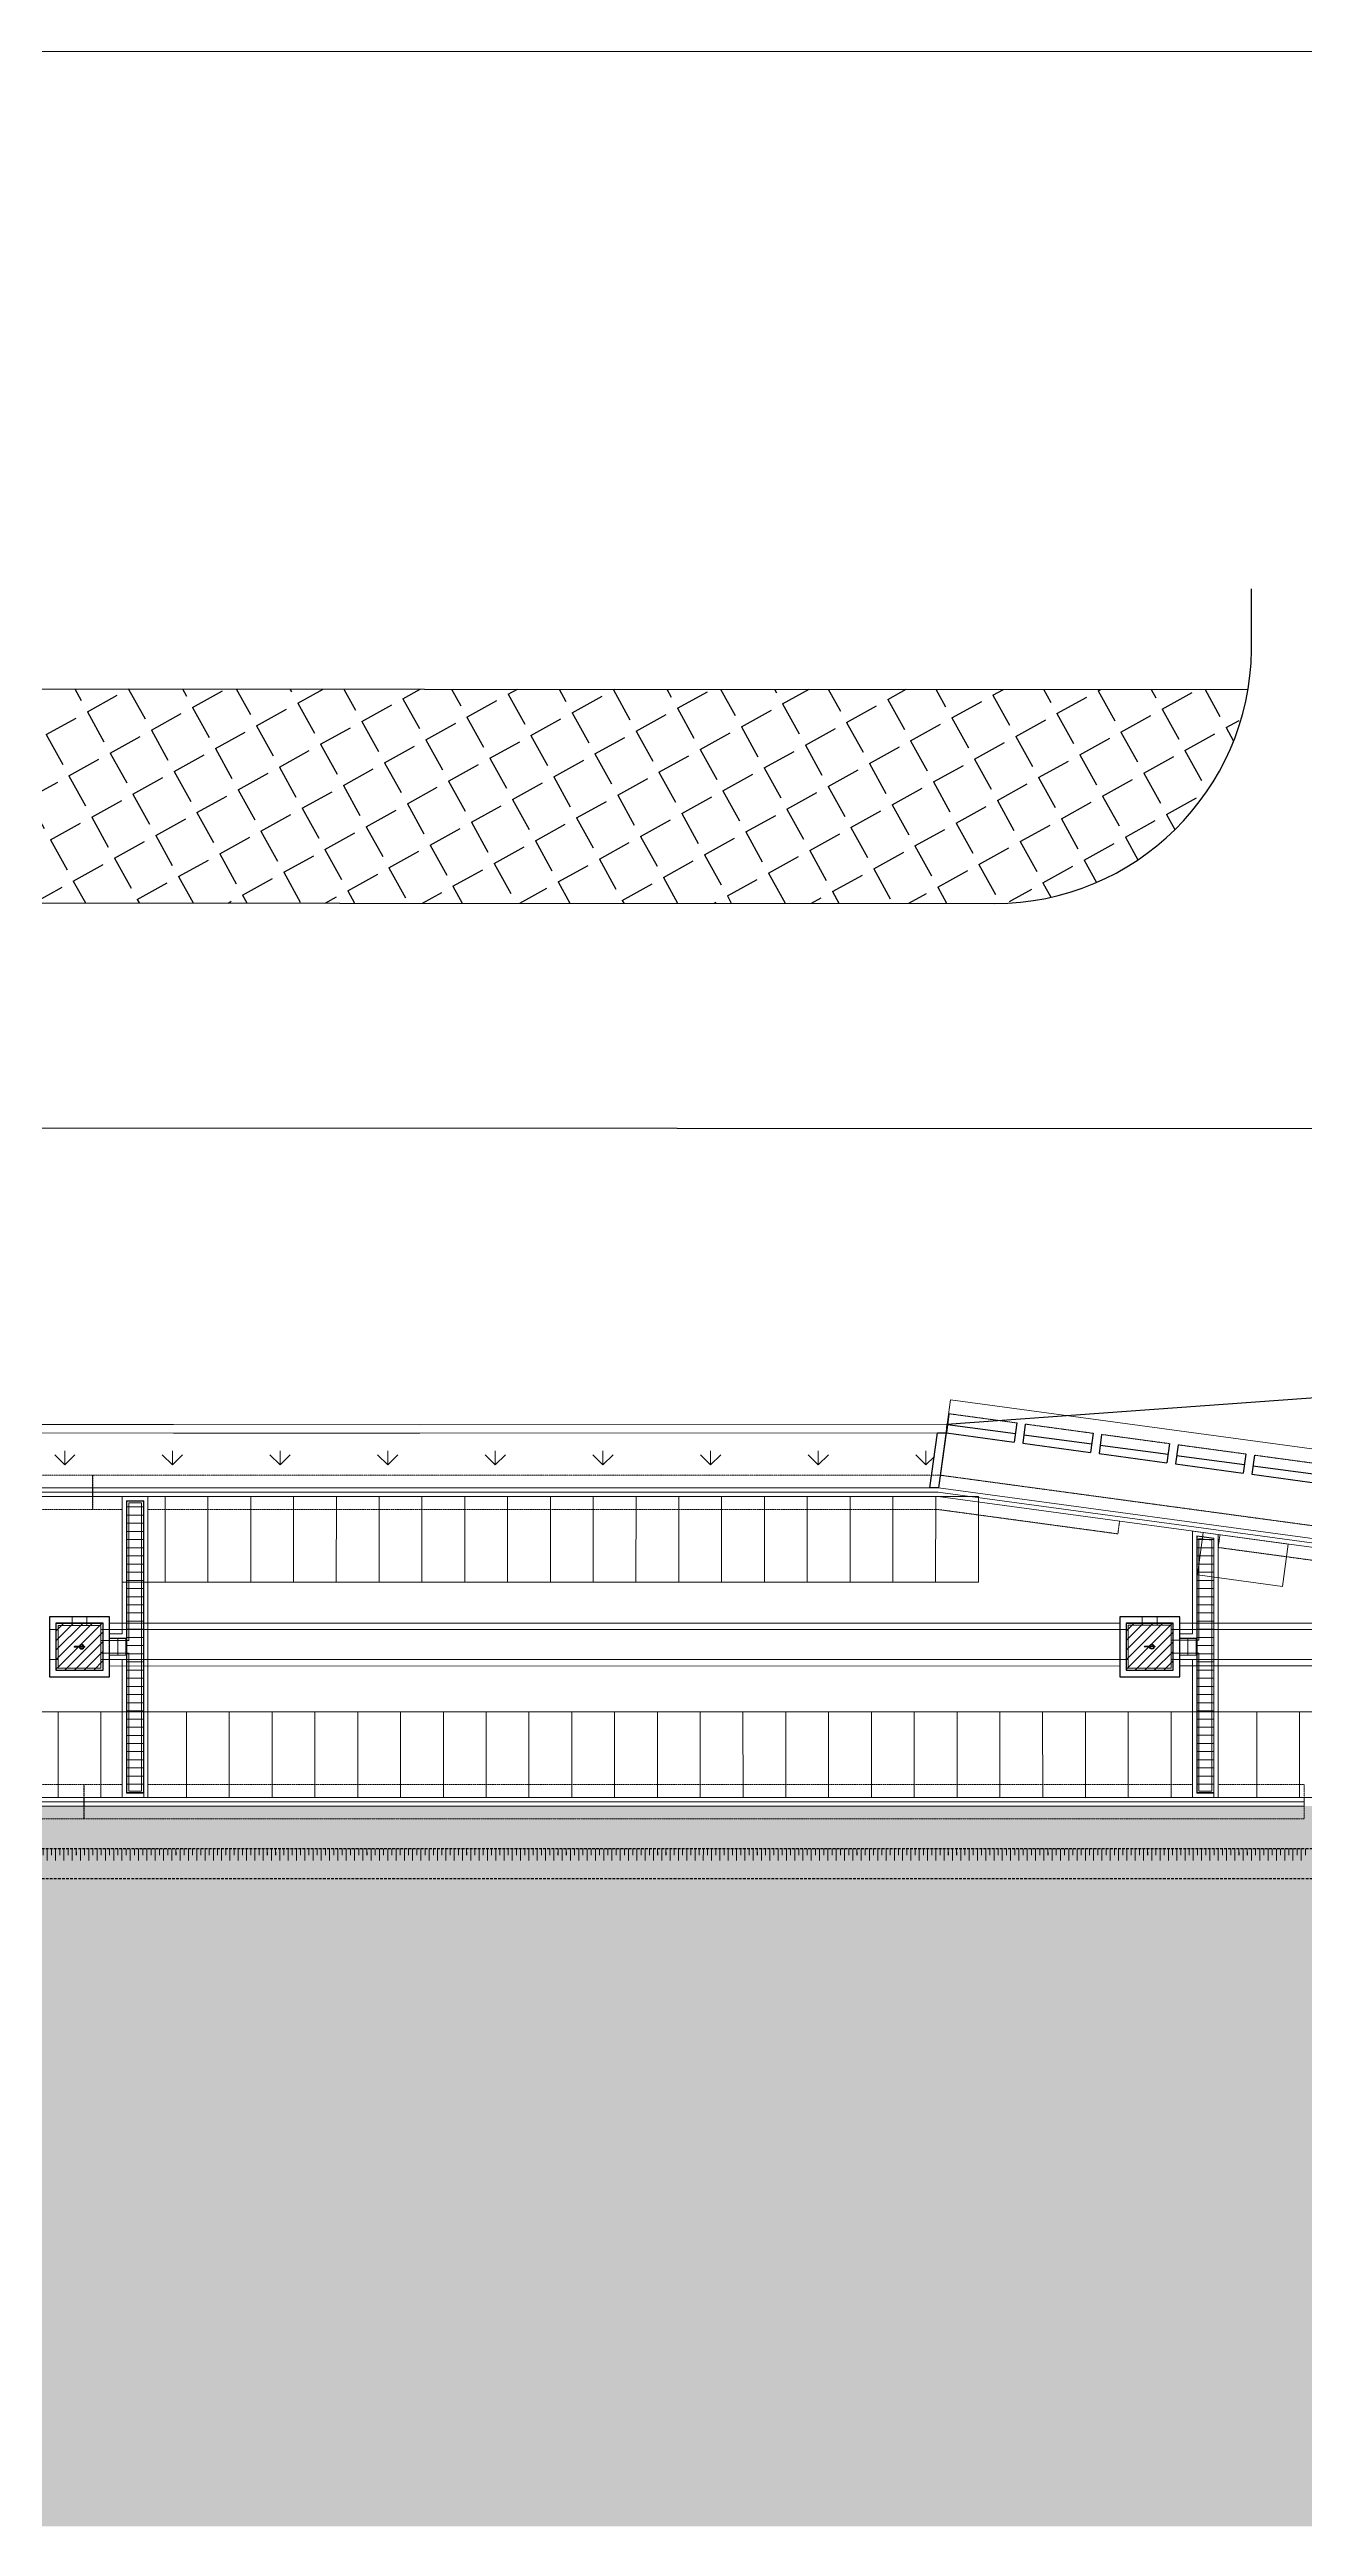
# Model space of a CAD drawing. Header units: millimetres. Extents: x -223101 to 128452, y -22249 to 35606.
# Drawn here: x -139510 to -110195, y -22249 to 35606 of the extents above; entities that cross this region are included whole.
import ezdxf

# ---------------------------------------------------------------- set-up
doc = ezdxf.new("R2010")
doc.units = ezdxf.units.MM
for name, pattern in [('DASHDOT', [1, 0.5, -0.25, 0, -0.25]), ('DASHED', [19.05, 12.7, -6.35]), ('DASHED2', [0.375, 0.25, -0.125])]:
    doc.linetypes.add(name, pattern=pattern)
doc.layers.get('Defpoints').update_dxf_attribs({"color": 6})
for name, color, linetype in [('0-MEP VIA HE', 4, 'Continuous'), ('0.BR.MEP DUONG TK', 3, 'Continuous'), ('00-HATCH VIA HE', 31, 'Continuous'), ('00-Mepduong', 21, 'Continuous'), ('4', 4, 'DASHED'), ('8', 8, 'Continuous'), ('Layer1', 113, 'Continuous'), ('Mau1', 1, 'Continuous')]:
    doc.layers.add(name, color=color, linetype=linetype)
for name, color, linetype, lineweight in [('1', 1, 'Continuous', 18), ('1.Fence Wall', 2, 'Continuous', 15), ('3', 3, 'DASHDOT', 13), ('3.Curb', 6, 'Continuous', 15), ('7', 7, 'Continuous', 15), ('ANGLE', 6, 'Continuous', 9), ('ARC_DIM 250', 255, 'Continuous', 5), ('Foundation', 3, 'DASHED2', 9), ('hatch', 8, 'Continuous', 9), ('L1-DRAINAGE-LONG_DITCH', 12, 'Continuous', 9), ('TAN CANG-profile- REVISE1$0$8', 17, 'Continuous', 0), ('Trench', 30, 'Continuous', 15), ('trench cover', 74, 'Continuous', 0)]:
    doc.layers.add(name, color=color, linetype=linetype, lineweight=lineweight)
doc.layers.add('ARC-PAKING-AR', color=9, linetype='Continuous', lineweight=0, true_color=0x808080)
doc.styles.add('Metro-Text', font='arial.ttf')
doc.dimstyles.new('A3-250', dxfattribs={"dimscale": 0.25, "dimtxt": 1.6, "dimasz": 1.2, "dimexe": 0.5, "dimexo": 1, "dimgap": 0.5, "dimtad": 3, "dimdec": 0, "dimlfac": 1000, "dimdsep": 46, "dimtxsty": 'Metro-Text', "dimcen": 0, "dimclrd": 256, "dimclre": 256, "dimclrt": 2, "dimazin": 0, "dimtfac": 1, "dimtdec": 0, "dimtix": 1, "dimtmove": 2, "dimatfit": 3, "dimfxl": 6, "dimtfill": 1, "dimtfillclr": 11, "dimtolj": 1, "dimlwd": -1, "dimlwe": -1, "dimarcsym": 2})

# ---------------------------------------------------------------- blocks, each defined once
blk = doc.blocks.new('pk')
at = {"layer": 'ARC-PAKING-AR'}
for points in [[(-205.011, -4.707), (-206.011, -4.706), (-206.01, -2.706), (-205.01, -2.707)], [(-204.011, -4.707), (-205.011, -4.707), (-205.01, -2.707), (-204.01, -2.707)], [(-203.011, -4.707), (-204.011, -4.707), (-204.01, -2.707), (-203.01, -2.707)], [(-202.011, -4.707), (-203.011, -4.707), (-203.01, -2.707), (-202.01, -2.707)], [(-201.011, -4.707), (-202.011, -4.707), (-202.01, -2.707), (-201.01, -2.707)], [(-200.011, -4.707), (-201.011, -4.707), (-201.01, -2.707), (-200.01, -2.707)], [(-199.011, -4.708), (-200.011, -4.707), (-200.01, -2.707), (-199.01, -2.708)], [(-198.011, -4.708), (-199.011, -4.708), (-199.01, -2.708), (-198.01, -2.708)], [(-197.011, -4.708), (-198.011, -4.708), (-198.01, -2.708), (-197.01, -2.708)], [(-196.011, -4.708), (-197.011, -4.708), (-197.01, -2.708), (-196.01, -2.708)], [(-195.011, -4.708), (-196.011, -4.708), (-196.01, -2.708), (-195.01, -2.708)], [(-194.011, -4.708), (-195.011, -4.708), (-195.01, -2.708), (-194.01, -2.708)], [(-193.011, -4.709), (-194.011, -4.708), (-194.01, -2.708), (-193.01, -2.709)], [(-192.011, -4.709), (-193.011, -4.709), (-193.01, -2.709), (-192.01, -2.709)], [(-191.011, -4.709), (-192.011, -4.709), (-192.01, -2.709), (-191.01, -2.709)], [(-190.011, -4.709), (-191.011, -4.709), (-191.01, -2.709), (-190.01, -2.709)], [(-189.011, -4.709), (-190.011, -4.709), (-190.01, -2.709), (-189.01, -2.709)], [(-188.011, -4.71), (-189.011, -4.709), (-189.01, -2.709), (-188.01, -2.71)], [(-187.011, -4.71), (-188.011, -4.71), (-188.01, -2.71), (-187.01, -2.71)], [(-186.011, -4.71), (-187.011, -4.71), (-187.01, -2.71), (-186.01, -2.71)], [(-180.893, -4.542), (-180.758, -3.551), (-178.776, -3.821), (-178.911, -4.811)], [(-207.512, -9.736), (-208.512, -9.736), (-208.512, -7.736), (-207.512, -7.736)], [(-206.512, -9.736), (-207.512, -9.736), (-207.512, -7.736), (-206.512, -7.736)], [(-205.512, -9.737), (-206.512, -9.736), (-206.512, -7.736), (-205.512, -7.737)], [(-204.512, -9.737), (-205.512, -9.737), (-205.512, -7.737), (-204.512, -7.737)], [(-203.512, -9.737), (-204.512, -9.737), (-204.512, -7.737), (-203.512, -7.737)], [(-202.512, -9.737), (-203.512, -9.737), (-203.512, -7.737), (-202.512, -7.737)], [(-201.512, -9.737), (-202.512, -9.737), (-202.512, -7.737), (-201.512, -7.737)], [(-200.512, -9.737), (-201.512, -9.737), (-201.512, -7.737), (-200.512, -7.737)], [(-199.512, -9.738), (-200.512, -9.737), (-200.512, -7.737), (-199.512, -7.738)], [(-198.512, -9.738), (-199.512, -9.738), (-199.512, -7.738), (-198.512, -7.738)], [(-197.512, -9.738), (-198.512, -9.738), (-198.512, -7.738), (-197.512, -7.738)], [(-196.512, -9.738), (-197.512, -9.738), (-197.512, -7.738), (-196.512, -7.738)], [(-195.512, -9.738), (-196.512, -9.738), (-196.512, -7.738), (-195.512, -7.738)], [(-194.512, -9.738), (-195.512, -9.738), (-195.512, -7.738), (-194.512, -7.738)], [(-193.512, -9.739), (-194.512, -9.738), (-194.512, -7.738), (-193.512, -7.739)], [(-192.512, -9.739), (-193.512, -9.739), (-193.512, -7.739), (-192.512, -7.739)], [(-191.512, -9.739), (-192.512, -9.739), (-192.512, -7.739), (-191.512, -7.739)], [(-190.512, -9.739), (-191.512, -9.739), (-191.512, -7.739), (-190.512, -7.739)], [(-189.512, -9.739), (-190.512, -9.739), (-190.512, -7.739), (-189.512, -7.739)], [(-188.512, -9.739), (-189.512, -9.739), (-189.512, -7.739), (-188.512, -7.739)], [(-187.512, -9.74), (-188.512, -9.739), (-188.512, -7.739), (-187.512, -7.74)], [(-186.512, -9.74), (-187.512, -9.74), (-187.512, -7.74), (-186.512, -7.74)], [(-185.512, -9.74), (-186.512, -9.74), (-186.512, -7.74), (-185.512, -7.74)], [(-184.512, -9.74), (-185.512, -9.74), (-185.512, -7.74), (-184.512, -7.74)], [(-183.512, -9.74), (-184.512, -9.74), (-184.512, -7.74), (-183.512, -7.74)], [(-182.512, -9.74), (-183.512, -9.74), (-183.512, -7.74), (-182.512, -7.74)], [(-181.512, -9.741), (-182.512, -9.74), (-182.512, -7.74), (-181.512, -7.741)], [(-180.512, -9.741), (-181.512, -9.741), (-181.512, -7.741), (-180.512, -7.741)], [(-179.512, -9.741), (-180.512, -9.741), (-180.512, -7.741), (-179.512, -7.741)], [(-178.512, -9.741), (-179.512, -9.741), (-179.512, -7.741), (-178.512, -7.741)], [(-177.512, -9.741), (-178.512, -9.741), (-178.512, -7.741), (-177.512, -7.741)]]:
    blk.add_lwpolyline(points, close=True, dxfattribs=at)
blk = doc.blocks.new('trench thủ đức')
at = {"layer": '8'}
h = blk.add_hatch(dxfattribs=at)
h.set_pattern_fill('ANSI31', color=256, scale=50, angle=-61.06045)
h.set_pattern_definition([(45, (52822.19, -3572.4), (-112.2532, 112.2532), [])])
h.paths.add_polyline_path([(-50605, -1156), (-49515, -1156), (-49515, -2246), (-50605, -2246)])
h = blk.add_hatch(dxfattribs=at)
h.set_pattern_fill('ANSI31', color=256, scale=50, angle=-61.06045)
h.set_pattern_definition([(45, (77822.19, -3572.03), (-112.2532, 112.2532), [])])
h.paths.add_polyline_path([(-25605, -1155), (-24515, -1155), (-24515, -2245), (-25605, -2245)])
h = blk.add_hatch(color=256, dxfattribs=at)
h.dxf.hatch_style = 1
edge = h.paths.add_edge_path()
edge.add_arc((-50180, -1701), 6, 0, 360)
h = blk.add_hatch(color=256, dxfattribs=at)
h.dxf.hatch_style = 1
edge = h.paths.add_edge_path()
edge.add_arc((-50080, -1701), 6, 0, 360)
h = blk.add_hatch(color=256, dxfattribs=at)
h.dxf.hatch_style = 1
edge = h.paths.add_edge_path()
edge.add_arc((-50010, -1701), 57, 0, 360)
edge = h.paths.add_edge_path(flags=17)
edge.add_arc((-50010, -1701), 43, 0, 360)
h = blk.add_hatch(color=256, dxfattribs=at)
h.dxf.hatch_style = 1
edge = h.paths.add_edge_path()
edge.add_arc((-50040, -1701), 6, 0, 360)
h = blk.add_hatch(color=256, dxfattribs=at)
h.dxf.hatch_style = 1
edge = h.paths.add_edge_path()
edge.add_arc((-50040, -1701), 6, 0, 360)
h = blk.add_hatch(color=256, dxfattribs=at)
h.dxf.hatch_style = 1
edge = h.paths.add_edge_path()
edge.add_arc((-49940, -1701), 6, 0, 360)
h = blk.add_hatch(color=256, dxfattribs=at)
h.dxf.hatch_style = 1
edge = h.paths.add_edge_path()
edge.add_arc((-25180, -1700), 6, 0, 360)
h = blk.add_hatch(color=256, dxfattribs=at)
h.dxf.hatch_style = 1
edge = h.paths.add_edge_path()
edge.add_arc((-25080, -1700), 6, 0, 360)
h = blk.add_hatch(color=256, dxfattribs=at)
h.dxf.hatch_style = 1
edge = h.paths.add_edge_path()
edge.add_arc((-25010, -1700), 57, 0, 360)
edge = h.paths.add_edge_path(flags=17)
edge.add_arc((-25010, -1700), 43, 0, 360)
h = blk.add_hatch(color=256, dxfattribs=at)
h.dxf.hatch_style = 1
edge = h.paths.add_edge_path()
edge.add_arc((-25040, -1700), 6, 0, 360)
h = blk.add_hatch(color=256, dxfattribs=at)
h.dxf.hatch_style = 1
edge = h.paths.add_edge_path()
edge.add_arc((-25040, -1700), 6, 0, 360)
h = blk.add_hatch(color=256, dxfattribs=at)
h.dxf.hatch_style = 1
edge = h.paths.add_edge_path()
edge.add_arc((-24940, -1700), 6, 0, 360)
at = {"layer": '1'}
for centre, radius in [((-50180, -1701), 6), ((-50080, -1701), 6), ((-50010, -1701), 57), ((-50010, -1701), 50), ((-50010, -1701), 43), ((-50040, -1701), 6), ((-50040, -1701), 6), ((-49940, -1701), 6), ((-25180, -1700), 6), ((-25080, -1700), 6), ((-25010, -1700), 57), ((-25010, -1700), 50), ((-25010, -1700), 43), ((-25040, -1700), 6), ((-25040, -1700), 6), ((-24940, -1700), 6)]:
    blk.add_circle(centre, radius, dxfattribs=at)
at = {"layer": '3'}
for p, q in [((-50080, -1695), (-50040, -1695)), ((-50080, -1707), (-50040, -1707)), ((-25080, -1694), (-25040, -1694)), ((-25080, -1706), (-25040, -1706))]:
    blk.add_line(p, q, dxfattribs=at)
at = {"layer": '7'}
for p, q in [((-50235, -1001), (-50235, -1201)), ((-49885, -1201), (-49885, -1001)), ((-25235, -1000), (-25235, -1200)), ((-24885, -1200), (-24885, -1000)), ((-50760, -1301), (-50560, -1301)), ((-49360, -1301), (-49560, -1301)), ((-49560, -1551), (-49360, -1551)), ((-25760, -1300), (-25560, -1300)), ((-24360, -1300), (-24560, -1300)), ((-24560, -1550), (-24360, -1550)), ((-50760, -2001), (-50560, -2001)), ((-49560, -1851), (-49360, -1851)), ((-49360, -2001), (-49560, -2001)), ((-25760, -2000), (-25560, -2000)), ((-24560, -1850), (-24360, -1850)), ((-24360, -2000), (-24560, -2000))]:
    blk.add_line(p, q, dxfattribs=at)
for points in [[(-50560, -2201), (-49560, -2201), (-49560, -1201), (-50560, -1201)], [(-25560, -2200), (-24560, -2200), (-24560, -1200), (-25560, -1200)]]:
    blk.add_lwpolyline(points, close=True, dxfattribs=at)
at = {"layer": '8', "ltscale": 10}
for p, q in [((-50080, -1695), (-50180, -1695)), ((-50080, -1707), (-50180, -1707)), ((-49940, -1695), (-50040, -1695)), ((-49940, -1707), (-50040, -1707)), ((-25080, -1694), (-25180, -1694)), ((-25080, -1706), (-25180, -1706)), ((-24940, -1694), (-25040, -1694)), ((-24940, -1706), (-25040, -1706))]:
    blk.add_line(p, q, dxfattribs=at)
at = {"layer": 'L1-DRAINAGE-LONG_DITCH', "ltscale": 2}
for points in [[(-49360, -1151), (-25760, -1150)], [(-24360, -1150), (-700, -1150)], [(-25760, -1300), (-49360, -1301)], [(-700, -1300), (-24360, -1300)], [(-49360, -2001), (-25760, -2000)], [(-25760, -2150), (-49360, -2151)], [(-24360, -2000), (-700, -2000)], [(-700, -2150), (-24360, -2150)]]:
    blk.add_lwpolyline(points, dxfattribs=at)
at = {"layer": 'Layer1'}
for points in [[(-50760, -2401), (-49360, -2401), (-49360, -1001), (-50760, -1001)], [(-50610, -2251), (-49510, -2251), (-49510, -1151), (-50610, -1151)], [(-25760, -2400), (-24360, -2400), (-24360, -1000), (-25760, -1000)], [(-25610, -2250), (-24510, -2250), (-24510, -1150), (-25610, -1150)]]:
    blk.add_lwpolyline(points, close=True, dxfattribs=at)
at = {"layer": 'trench cover'}
for points in [[(-50605, -2246), (-49515, -2246), (-49515, -1156), (-50605, -1156)], [(-25605, -2245), (-24515, -2245), (-24515, -1155), (-25605, -1155)]]:
    blk.add_lwpolyline(points, close=True, dxfattribs=at)
blk = doc.blocks.new('*U19')
at = {"layer": '1', "flags": 128}
for points in [[(0.197, 0), (0.197, -0.271)], [(0.294, 0), (0.295, -0.146)], [(0.1, 0), (0.1, -0.146)]]:
    blk.add_lwpolyline(points, dxfattribs=at)
blk = doc.blocks.new('*D24')
at = {"layer": 'ARC_DIM 250', "transparency": 16777216}
for p, q in [((-118741, 2008), (-118462, 4064)), ((-108583, 2724), (-118462, 4064)), ((-108862, 668), (-108583, 2724))]:
    blk.add_line(p, q, dxfattribs=at)
for points in [[(-118462, 4064), (-118462, 4064), (-118462, 4064)], [(-108583, 2724), (-108583, 2724), (-108583, 2724)]]:
    blk.add_solid(points, dxfattribs=at)
at = {"layer": 'Defpoints', "color": 0, "transparency": 16777216}
for p in [(-118462, 4064), (-118741, 2008), (-108862, 668)]:
    blk.add_point(p, dxfattribs=at)
at = {"layer": 'ARC_DIM 250', "color": 2, "transparency": 16777216, "insert": (-113522, 3394), "char_height": 0.4, "attachment_point": 5, "rotation": 352.2749, "style": 'Metro-Text', "bg_fill": 3, "box_fill_scale": 1.1, "bg_fill_color": 256, "bg_fill_true_color": 13158600, "bg_fill_transparency": 0}
blk.add_mtext('\\A1;9969785', dxfattribs=at)

msp = doc.modelspace()

# ---------------------------------------------------------------- hatches: boundary and pattern name
at = {"layer": '00-HATCH VIA HE'}
h = msp.add_hatch(dxfattribs=at)
h.set_pattern_fill('ANGLE', color=256, scale=4000, angle=-61.05070507, style=0)
h.set_pattern_definition([(298.94929493, (-1345745049.4, -45576618.3), (962.55324745, 532.4389597), [800, -300]), (28.94929493, (-1345745049.4, -45576618.3), (-532.4389597, 962.55324745), [800, -300])])
edge = h.paths.add_edge_path()
edge.add_arc((-117435.5769, 21660.6307), 6000, 269.977128976, 350.383060757)
edge.add_line((-111519.8968, 20658.2692), (-169230.5389, 20681.3058))
edge.add_arc((-163314.0604, 21678.9442), 6000, 189.571197209, 269.977128975)
edge.add_line((-163316.4554, 15678.9447), (-117437.972, 15660.6311))
at = {"layer": 'hatch'}
h = msp.add_hatch(dxfattribs=at)
h.set_pattern_fill('ANSI31', color=256, scale=60, angle=253.939549)
h.set_pattern_definition([(2e-14, (-70728.62, -6246.82), (1e-14, 190.5), [])])
h.paths.add_polyline_path([(-137704.8073, 1703.2072), (-137314.8075, 1703.2072), (-137314.8049, -5117.1497), (-137704.8046, -5117.1497)])
h = msp.add_hatch(dxfattribs=at)
h.set_pattern_fill('ANSI31', color=256, scale=60, angle=253.939549)
h.set_pattern_definition([(2e-14, (-45728.62, -6246.46), (1e-14, 190.5), [])])
h.paths.add_polyline_path([(-112704.8073, 882.3294), (-112314.8077, 828.0689), (-112314.8049, -5116.7915), (-112704.8046, -5116.7915)])
h = msp.add_hatch(dxfattribs=at)
h.set_pattern_fill('ANSI31', color=256, scale=60, angle=163.93954901)
h.set_pattern_definition([(270, (-144393.73, -68532.55), (190.5, 3e-08), [])])
h.paths.add_polyline_path([(-137704.8065, -1506.3566), (-137704.8065, -1896.3566), (-138089.7583, -1896.3594), (-138089.7583, -1506.3594)])
h = msp.add_hatch(dxfattribs=at)
h.set_pattern_fill('ANSI31', color=256, scale=60, angle=163.93954901)
h.set_pattern_definition([(270, (-119393.73, -68532.19), (190.5, 3e-08), [])])
h.paths.add_polyline_path([(-112704.8065, -1505.9984), (-112704.8065, -1895.9984), (-113089.7583, -1896.0012), (-113089.7583, -1506.0012)])
at = {"layer": 'TAN CANG-profile- REVISE1$0$8'}
h = msp.add_hatch(dxfattribs=at)
h.set_pattern_fill('GRASS', color=256, scale=70, angle=-61.060451)
h.set_pattern_definition([(90, (-68750, 249297.8), (-1257.236, 1257.236), [333.375, -2181.097]), (45, (-68750, 249297.8), (-1257.236, 1257.236), [333.375, -1444.625]), (135, (-68750, 249297.8), (-1257.236, -1257.236), [333.375, -1444.625])])
h.paths.add_polyline_path([(9582.2101, -9609.0408), (9581.9424, -8049.891), (9581.9424, -8048.9108), (9582.2101, -9608.0606)], flags=16)
edge = h.paths.add_edge_path(flags=16)
edge.add_arc((-62772.1654, -13395.4465), 457.7905, 35.000000013, 144.999999977)
edge.add_arc((-63522.1654, -13395.4465), 457.7905, 35.000000002, 144.999999977)
edge.add_arc((-64272.1654, -13395.4465), 457.7905, 35.000000089, 144.999999938)
edge.add_arc((-65022.1654, -13395.4465), 457.7905, 35.000000068, 144.999999919)
edge.add_arc((-65772.1654, -13395.4465), 457.7905, 35.000000086, 144.999999899)
edge.add_arc((-66522.1654, -13395.4465), 457.7905, 35.000000039, 144.999999925)
edge.add_arc((-67272.1654, -13395.4465), 457.7905, 34.99999995, 145.000000009)
edge.add_arc((-68022.1654, -13395.4465), 457.7905, 34.999999979, 145.000000088)
edge.add_arc((-68772.1654, -13395.4465), 457.7905, 35.000000045, 144.999999925)
edge.add_arc((-69522.1654, -13395.4465), 457.7905, 35.000000074, 144.999999944)
edge.add_arc((-70272.1654, -13395.4465), 457.7905, 35.00000006, 144.999999958)
edge.add_arc((-71022.1654, -13395.4465), 457.7905, 35.000000109, 144.999999867)
edge.add_arc((-71772.1654, -13395.4465), 457.7905, 35.000000074, 144.999999971)
edge.add_arc((-71831.5852, -13583.5639), 550.1973, 125.000000181, 234.999999797)
edge.add_arc((-71884.5876, -14409.2591), 457.7905, 124.999999976, 235.000000029)
edge.add_arc((-71884.5876, -15159.2591), 457.7905, 125.000000089, 234.999999938)
edge.add_arc((-71884.5876, -15909.2591), 457.7905, 125.000000004, 235.000000029)
edge.add_arc((-71848.2335, -16453.085), 343.311, 150.543804519, 260.543804239)
edge.add_arc((-71529.6373, -16529.1532), 457.7905, 215.000000074, 324.999999905)
edge.add_arc((-70779.6373, -16529.1532), 457.7905, 215.000000115, 324.999999899)
edge.add_arc((-70029.6373, -16529.1532), 457.7905, 215.000000065, 324.999999873)
edge.add_arc((-69279.6373, -16529.1532), 457.7905, 215.000000034, 325.00000001)
edge.add_arc((-68529.6373, -16529.1532), 457.7905, 215.000000031, 324.999999971)
edge.add_arc((-67779.6373, -16529.1532), 457.7905, 215.000000016, 324.999999983)
edge.add_arc((-67029.6373, -16529.1532), 457.7905, 215.000000002, 324.999999977)
edge.add_arc((-66279.6373, -16529.1532), 457.7905, 215.000000057, 324.999999932)
edge.add_arc((-65529.6373, -16529.1532), 457.7905, 215.000000057, 324.999999899)
edge.add_arc((-64779.6373, -16529.1532), 457.7905, 215.0000001, 324.999999919)
edge.add_arc((-64029.6373, -16529.1532), 457.7905, 215.0000001, 324.999999925)
edge.add_arc((-63279.6373, -16529.1532), 457.7905, 215.00000001, 324.999999925)
edge.add_arc((-62529.6373, -16529.1532), 457.7905, 215.000000118, 324.999999964)
edge.add_arc((-61779.6373, -16529.1532), 457.7905, 214.999999987, 324.999999951)
edge.add_arc((-61093.9861, -16517.8067), 414.1723, 221.405018551, 331.405018445)
edge.add_arc((-60992.9103, -16341.0358), 457.7905, -54.999999943, 54.999999925)
edge.add_arc((-60992.9103, -15591.0358), 457.7905, -54.999999996, 55.000000003)
edge.add_arc((-60992.9103, -14841.0358), 457.7905, -55.000000045, 55.000000146)
edge.add_arc((-60992.9103, -14091.0358), 457.7905, -54.999999972, 54.999999899)
edge.add_arc((-61017.918, -13482.861), 370.2376, -39.035192983, 70.964806983)
edge.add_arc((-61272.1654, -13395.4465), 457.7905, 35.000000002, 144.999999957)
edge.add_arc((-62022.1654, -13395.4465), 457.7905, 35.000000031, 144.999999971)
h.paths.add_polyline_path([(-181033.7199, -405.9414), (-180973.357, 826.1131), (-178576.5578, 702.2038), (-178634.3016, -458.7801)])
h.paths.add_polyline_path([(-188122.6884, 1815.0538), (-181768.5936, 1815.0538), (-181768.5936, 38.3565), (-188122.6884, 38.3565)])
edge = h.paths.add_edge_path()
edge.add_line((-75471.362, -7540.3947), (-80765.93, -7540.3947))
edge.add_line((-80765.93, -7540.3947), (-80765.93, -5422.7839))
edge.add_line((-80765.93, -5422.7839), (-170192.0802, -5423.7293))
edge.add_arc((-170192.0802, 2276.2707), 7700, 215.105711708, 269.999999997, ccw=False)
edge.add_line((-176491.3916, -2151.8978), (-193148.1481, -2152.1364))
edge.add_line((-193148.1481, -2152.1364), (-193148.1625, -1152.1364))
edge.add_line((-193148.1625, -1152.1364), (-177084.5146, -1151.9369))
edge.add_line((-177084.5146, -1151.9369), (-177947.4292, 494.5549))
edge.add_arc((-182981.901, -2253.1666), 5735.493, 28.624894868, 76.066019729)
edge.add_line((-181600.7731, 3313.5528), (-185151.1616, 3319.1832))
edge.add_line((-185151.1616, 3319.1832), (-222508.1943, 3272.2102))
edge.add_line((-222508.1943, 3272.2102), (-223091.0685, -22248.7674))
edge.add_line((-223091.0685, -22248.7674), (128452.3751, -22248.7674))
edge.add_line((128452.3751, -22248.7674), (128444.523, 1853.5389))
edge.add_line((128444.523, 1853.5389), (111536.7317, 2137.4437))
edge.add_line((111536.7317, 2137.4437), (91196.5555, 2558.0801))
edge.add_line((91196.5555, 2558.0801), (87479.2679, 1737.5919))
edge.add_line((87479.2679, 1737.5919), (84075.095, 335.095))
edge.add_arc((74366.7874, 17347.0318), 19587.17, -69.188102644, -60.287625484, ccw=False)
edge.add_arc((75175.9938, 15421.5932), 17500, 276.945459083, 290.575193454, ccw=False)
edge.add_line((77292.172, -1949.9868), (71480, -1949.9868))
edge.add_line((71480, -1949.9868), (71480, -6107.7273))
edge.add_line((71480, -6107.7273), (73027.4826, -5571.7679))
edge.add_line((73027.4826, -5571.7679), (86570.1881, -1148.1031))
edge.add_line((86570.1881, -1148.1031), (88400.2438, -1148.1031))
edge.add_line((88400.2438, -1148.1031), (88400.2417, -998.1031))
edge.add_line((88400.2417, -998.1031), (87750.2045, -998.092))
edge.add_line((87750.2045, -998.092), (87750.2045, 1001.9224))
edge.add_line((87750.2045, 1001.9224), (89750.2189, 1001.9224))
edge.add_line((89750.2189, 1001.9224), (89750.2189, -998.0798))
edge.add_line((89750.2189, -998.0798), (89100.2417, -998.0798))
edge.add_line((89100.2417, -998.0798), (89100.2438, -1148.093))
edge.add_line((89100.2438, -1148.093), (97032.0507, -1155.3433))
edge.add_line((97032.0507, -1155.3433), (97031.1065, -2155.3409))
edge.add_line((97031.1065, -2155.3409), (86730.3139, -2148.127))
edge.add_line((86730.3139, -2148.127), (70267.5897, -7558.8279))
edge.add_line((70267.5897, -7558.8279), (-74768.4694, -7540.3921))
edge.add_line((-74768.4694, -7540.3921), (-75471.362, -7540.3947))
h = msp.add_hatch(dxfattribs=at)
h.set_pattern_fill('GRASS', color=256, scale=70, angle=-61.060451)
h.set_pattern_definition([(90, (-68750, -5000), (-1257.236, 1257.236), [333.375, -2181.097]), (45, (-68750, -5000), (-1257.236, 1257.236), [333.375, -1444.625]), (135, (-68750, -5000), (-1257.236, -1257.236), [333.375, -1444.625])])
h.paths.add_polyline_path([(-169794.7789, -623.2937), (-170426.9123, -596.4075), (-170848.6661, -495.0029), (-171484.5198, -195.9141), (-171763.4552, 6.3432), (-172042.1937, 270.08), (-172273.6254, 583.0289), (-172392.6647, 826.6489), (-172487.9418, 1144.5497), (-172523.8387, 1441.6584), (-172516.8388, 1690.281), (-172459.2119, 2003.7405), (-172374.6611, 2244.8242), (-172192.9649, 2571.3788), (-171974.7422, 2830.0915), (-171571.3526, 3131.5287), (-171059.3642, 3322.3361), (-118764.0587, 3295.6923), (-118939.8342, 2007.8069), (-167811.5191, 2003.2278), (-167808.0142, -525.0702), (-167817.4814, -520.6646), (-167811.7186, -545.9324), (-167809.7798, 498.2266), (-167826.7098, 627.2288), (-167879.8678, 753.5148), (-167956.2315, 851.7779), (-168041.3188, 920.0354), (-168155.4527, 973.8066), (-168254.1828, 995.1188), (-168309.7869, 998.2194), (-169309.7869, 998.2051), (-169408.6936, 988.3235), (-169505.1173, 958.4694), (-169567.1541, 926.8757), (-169642.2587, 871.6456), (-169695.0399, 816.9129), (-169732.9671, 764.499), (-169762.3632, 710.7333), (-169790.5302, 635.6062), (-169805.7935, 561.2157), (-169809.7794, 472.2561), (-169809.7655, -501.8021), (-169805.8275, -564.4242)])

# ---------------------------------------------------------------- linework, layer by layer
msp.add_line((-223101.4366, 35545.1621), (128441.9966, 35605.5166))
at = {"layer": '0-MEP VIA HE', "ltscale": 3}
msp.add_line((-118548.7631, 3495.8774), (-83513.0353, 6050), dxfattribs=at)
at = {"layer": '0-MEP VIA HE', "ltscale": 5, "flags": 128}
msp.add_lwpolyline([(-169230.5389, 20681.3058), (-111519.8968, 20658.2692)], dxfattribs=at)
at = {"layer": '0.BR.MEP DUONG TK', "ltscale": 5}
msp.add_line((-111431.0052, 21580.8386), (-111431.2504, 23009.1317), dxfattribs=at)
at = {"layer": '0.BR.MEP DUONG TK', "ltscale": 5, "flags": 128}
msp.add_lwpolyline([(-169281.0957, 21108.5759, 0.386087829), (-163312.3058, 15686.1736), (-117433.8979, 15660.0562, 0.4105180065), (-111431.0052, 21580.8386)], format="xyb", dxfattribs=at)
at = {"layer": '00-Mepduong'}
for p, q in [((-118499.8206, 3741.528), (-118560.3097, 3295.612)), ((-116914.3415, 3526.4556), (-116974.8306, 3080.5396)), ((-116716.1566, 3499.5715), (-116776.6458, 3053.6555)), ((-115130.6776, 3284.4991), (-115191.1667, 2838.5831)), ((-114932.4927, 3257.6151), (-114992.9818, 2811.6991)), ((-113347.0136, 3042.5426), (-113407.5028, 2596.6267)), ((-113148.8288, 3015.6586), (-113209.3179, 2569.7426)), ((-111563.3497, 2800.5862), (-111623.8388, 2354.6702)), ((-111365.1648, 2773.7021), (-111425.6539, 2327.7861))]:
    msp.add_line(p, q, dxfattribs=at)
at = {"layer": '00-Mepduong', "flags": 128}
for points in [[(-118533.4257, 3493.7969), (-116947.9466, 3278.7245)], [(-118560.3097, 3295.612), (-116974.8306, 3080.5396)], [(-116776.6458, 3053.6555), (-115191.1667, 2838.5831)], [(-116749.7617, 3251.8404), (-115164.2826, 3036.768)], [(-114966.0978, 3009.884), (-113380.6187, 2794.8115)], [(-114992.9818, 2811.6991), (-113407.5028, 2596.6267)], [(-113209.3179, 2569.7426), (-111623.8388, 2354.6702)], [(-113182.4338, 2767.9275), (-111596.9548, 2552.8551)], [(-111425.6539, 2327.7861), (-109840.1749, 2112.7137)], [(-111398.7699, 2525.971), (-109813.2908, 2310.8986)]]:
    msp.add_lwpolyline(points, dxfattribs=at)
msp.add_lwpolyline([(-118764.0587, 3295.6923), (-118562.1809, 3295.8658), (-118740.9308, 2008.2072), (-118942.785, 2008.2072)], close=True, dxfattribs=at)
at = {"layer": '1', "ltscale": 0.1}
for p, q in [((-167082.7976, -5321.7928), (-138709.7726, -5321.7928)), ((-138699.7726, -5321.7928), (-110199.7726, -5321.7928))]:
    msp.add_line(p, q, dxfattribs=at)
at = {"layer": '1', "ltscale": 0.1, "flags": 128}
for points in [[(-166999.7667, 1908.6394), (-138509.7726, 1908.4174)], [(-138499.7726, 1908.4173), (-118747.6826, 1908.2072), (-108875.0694, 568.9737)]]:
    msp.add_lwpolyline(points, dxfattribs=at)
at = {"layer": '1.Fence Wall', "flags": 128}
for points in [[(-166999.7667, 1808.2072), (-166999.7667, 2008.2072), (-138509.7726, 2008.2072), (-138509.7726, 1808.2072), (-158010.492, 1808.2072)], [(-138709.7726, -5421.7928), (-167209.7726, -5421.7928), (-167209.7726, -5221.7928), (-138709.7726, -5221.7928), (-138709.7726, -5421.7928)], [(-110199.7726, -5221.7928), (-110199.7726, -5421.7928), (-138699.7726, -5421.7928), (-138699.7726, -5221.7928), (-110199.7726, -5221.7928)]]:
    msp.add_lwpolyline(points, dxfattribs=at)
msp.add_lwpolyline([(-108861.6274, 668.0661), (-108888.5115, 469.8812), (-118754.4341, 1808.2072), (-138499.7726, 1808.2072), (-138499.7726, 2008.2072), (-118740.9308, 2008.2072)], close=True, dxfattribs=at)
at = {"layer": '3.Curb'}
msp.add_line((-118548.7631, 3495.8774), (-118562.1809, 3295.8658), dxfattribs=at)
at = {"layer": '3.Curb', "flags": 128}
for points in [[(-118548.7631, 3495.8774), (-130857.3975, 3485.2993), (-136611.3857, 3490.7129), (-142515.6683, 3491.9174), (-148908.2069, 3506.2748), (-155478.974, 3492.488), (-161945.2842, 3511.8858), (-168147.9124, 3506.8912), (-171081.1415, 3522.4036)], [(-171059.3642, 3322.3361), (-168148.1375, 3306.891), (-161945.5037, 3311.8856), (-155479.0641, 3292.4874), (-148908.2217, 3306.2743), (-142515.9133, 3291.9175), (-136611.5738, 3290.713), (-130857.4057, 3285.2992), (-118562.1809, 3295.8658)]]:
    msp.add_lwpolyline(points, dxfattribs=at)
at = {"layer": '4', "ltscale": 5, "flags": 128}
for points in [[(-80765.93, -7123.7293), (-170192.0802, -7123.7293, -0.2732022045), (-178423.1725, -2263.4561), (-179363.8923, -442.7134)], [(-80765.93, -6423.7293), (-170192.0802, -6423.7293, -0.2729146847), (-177805.7175, -1933.5425), (-178628.4515, -341.1588)]]:
    msp.add_lwpolyline(points, format="xyb", dxfattribs=at)
at = {"layer": 'ANGLE', "flags": 128}
for points in [[(-138109.7583, -1506.3581), (-137704.8066, -1506.3579), (-137704.8072, 1703.2072), (-137314.8076, 1703.2072), (-137314.8048, -5117.1497), (-137704.8046, -5117.1497), (-137704.8064, -1896.3579), (-138109.7583, -1896.3581)], [(-113109.7583, -1506), (-112704.8066, -1505.9997), (-112704.8073, 882.3294), (-112314.8077, 828.0689), (-112314.8048, -5116.7915), (-112704.8046, -5116.7915), (-112704.8064, -1895.9997), (-113109.7583, -1896)]]:
    msp.add_lwpolyline(points, dxfattribs=at)
at = {"layer": 'Foundation', "ltscale": 5}
for p, q in [((-114553.4626, 935.592), (-114513.1365, 1232.8693)), ((-112209.8077, 617.672), (-112169.4816, 914.9493))]:
    msp.add_line(p, q, dxfattribs=at)
for points in [[(-118499.8206, 3741.528), (-116914.3415, 3526.4556)], [(-116716.1566, 3499.5715), (-115130.6776, 3284.4991)], [(-114932.4927, 3257.6151), (-113347.0136, 3042.5426)], [(-113148.8288, 3015.6586), (-111563.3497, 2800.5862)], [(-111365.1648, 2773.7021), (-109779.6857, 2558.6297)], [(-166999.7667, 1508.2072), (-166999.7667, 2308.2072), (-138509.7726, 2308.2072), (-138509.7726, 1508.2072), (-166999.7667, 1508.2072)], [(-137809.8072, 1508.2072), (-138499.7726, 1508.2072), (-138499.7726, 2308.2072), (-118720.6758, 2308.2072), (-108821.3013, 965.3434), (-108928.8375, 172.6039), (-112209.8077, 617.672)], [(-114553.4626, 935.592), (-118774.689, 1508.2072), (-137209.8076, 1508.2072)], [(-138709.7726, -5721.7928), (-167209.7726, -5721.7928), (-167209.7726, -4921.7928), (-138709.7726, -4921.7928), (-138709.7726, -5721.7928)], [(-112209.805, -4921.7928), (-110199.7726, -4921.7928), (-110199.7726, -5721.7928), (-138699.7726, -5721.7928), (-138699.7726, -4921.7928), (-137809.8048, -4921.7928)], [(-137209.805, -4921.7928), (-112809.8048, -4921.7928)]]:
    msp.add_lwpolyline(points, dxfattribs=at)
at = {"layer": 'hatch'}
for p, q in [((-137704.8064, -1896.3579), (-137704.8066, -1506.3579)), ((-112704.8064, -1895.9997), (-112704.8066, -1505.9997))]:
    msp.add_line(p, q, dxfattribs=at)
at = {"layer": 'Mau1', "ltscale": 5}
msp.add_line((-223097.1287, 10452.8072), (-101777.2905, 10404.3794), dxfattribs=at)
at = {"layer": 'Trench', "ltscale": 5}
msp.add_line((-137659.8072, 1658.2072), (-137359.8075, 1658.2072), dxfattribs=at)
at = {"layer": 'Trench', "flags": 128}
for points in [[(-138109.7583, -1401.358), (-137809.8067, -1401.3579), (-137809.8073, 1808.2072), (-137209.8077, 1808.2072), (-137209.8048, -5222.1497), (-137809.8046, -5222.1497), (-137809.8064, -2001.3579), (-138109.7583, -2001.358)], [(-138109.7583, -1901.3581), (-137709.8064, -1901.3579), (-137709.8046, -5122.1497), (-137309.8048, -5122.1497), (-137309.8075, 1708.2072), (-137709.8074, 1708.2072), (-137709.8066, -1501.3579), (-138109.7583, -1501.3581)], [(-113109.7583, -1400.9999), (-112809.8067, -1400.9997), (-112809.8073, 1001.8104), (-112209.8078, 920.4196), (-112209.8048, -5221.7915), (-112809.8046, -5221.7915), (-112809.8064, -2000.9997), (-113109.7583, -2000.9999)], [(-113109.7583, -1900.9999), (-112709.8064, -1900.9997), (-112709.8046, -5121.7915), (-112309.8048, -5121.7915), (-112309.8075, 833.0689), (-112709.8075, 887.3294), (-112709.8066, -1500.9997), (-113109.7583, -1501)]]:
    msp.add_lwpolyline(points, dxfattribs=at)
at = {"layer": 'Trench', "ltscale": 5}
for points in [[(-138109.7583, -1851.3582), (-137659.8064, -1851.358), (-137659.8046, -5072.1497), (-137359.8048, -5072.1497), (-137359.8075, 1658.2072)], [(-137659.8072, 1658.2072), (-137659.8065, -1551.358), (-138109.7583, -1551.3582)], [(-113109.7583, -1851.0001), (-112659.8064, -1850.9998), (-112659.8046, -5071.7915), (-112359.8048, -5071.7915), (-112359.8076, 789.3935), (-112659.8073, 830.0889), (-112659.8065, -1550.9998), (-113109.7583, -1551.0001)]]:
    msp.add_lwpolyline(points, dxfattribs=at)

# ---------------------------------------------------------------- block references
at = {"xscale": 999.9999999999999, "yscale": 999.9999999999999, "zscale": 999.9999999999999, "rotation": 359.971216863707}
for p in [(-139760.0682, -6423.7293), (-139566.0682, -6423.7293), (-139372.0682, -6423.7293), (-139178.0682, -6423.7293), (-138984.0682, -6423.7293), (-138790.0682, -6423.7293), (-138596.0682, -6423.7293), (-138402.0682, -6423.7293), (-138208.0682, -6423.7293), (-138014.0682, -6423.7293), (-137820.0682, -6423.7293), (-137626.0682, -6423.7293), (-137432.0682, -6423.7293), (-137238.0682, -6423.7293), (-137044.0682, -6423.7293), (-136850.0682, -6423.7293), (-136656.0682, -6423.7293), (-136462.0682, -6423.7293), (-136268.0682, -6423.7293), (-136074.0682, -6423.7293), (-135880.0682, -6423.7293), (-135686.0682, -6423.7293), (-135492.0682, -6423.7293), (-135298.0682, -6423.7293), (-135104.0682, -6423.7293), (-134910.0682, -6423.7293), (-134716.0682, -6423.7293), (-134522.0682, -6423.7293), (-134328.0682, -6423.7293), (-134134.0682, -6423.7293), (-133940.0682, -6423.7293), (-133746.0682, -6423.7293), (-133552.0682, -6423.7293), (-133358.0682, -6423.7293), (-133164.0682, -6423.7293), (-132970.0682, -6423.7293), (-132776.0682, -6423.7293), (-132582.0682, -6423.7293), (-132388.0682, -6423.7293), (-132194.0682, -6423.7293), (-132000.0682, -6423.7293), (-131806.0682, -6423.7293), (-131612.0682, -6423.7293), (-131418.0682, -6423.7293), (-131224.0682, -6423.7293), (-131030.0682, -6423.7293), (-130836.0682, -6423.7293), (-130642.0682, -6423.7293), (-130448.0682, -6423.7293), (-130254.0682, -6423.7293), (-130060.0682, -6423.7293), (-129866.0682, -6423.7293), (-129672.0682, -6423.7293), (-129478.0682, -6423.7293), (-129284.0682, -6423.7293), (-129090.0682, -6423.7293), (-128896.0682, -6423.7293), (-128702.0682, -6423.7293), (-128508.0682, -6423.7293), (-128314.0682, -6423.7293), (-128120.0682, -6423.7293), (-127926.0682, -6423.7293), (-127732.0682, -6423.7293), (-127538.0682, -6423.7293), (-127344.0682, -6423.7293), (-127150.0682, -6423.7293), (-126956.0682, -6423.7293), (-126762.0682, -6423.7293), (-126568.0682, -6423.7293), (-126374.0682, -6423.7293), (-126180.0682, -6423.7293), (-125986.0682, -6423.7293), (-125792.0682, -6423.7293), (-125598.0682, -6423.7293), (-125404.0682, -6423.7293), (-125210.0682, -6423.7293), (-125016.0682, -6423.7293), (-124822.0682, -6423.7293), (-124628.0682, -6423.7293), (-124434.0682, -6423.7293), (-124240.0682, -6423.7293), (-124046.0682, -6423.7293), (-123852.0682, -6423.7293), (-123658.0682, -6423.7293), (-123464.0682, -6423.7293), (-123270.0682, -6423.7293), (-123076.0682, -6423.7293), (-122882.0682, -6423.7293), (-122688.0682, -6423.7293), (-122494.0682, -6423.7293), (-122300.0682, -6423.7293), (-122106.0682, -6423.7293), (-121912.0682, -6423.7293), (-121718.0682, -6423.7293), (-121524.0682, -6423.7293), (-121330.0682, -6423.7293), (-121136.0682, -6423.7293), (-120942.0682, -6423.7293), (-120748.0682, -6423.7293), (-120554.0682, -6423.7293), (-120360.0682, -6423.7293), (-120166.0682, -6423.7293), (-119972.0682, -6423.7293), (-119778.0682, -6423.7293), (-119584.0682, -6423.7293), (-119390.0682, -6423.7293), (-119196.0682, -6423.7293), (-119002.0682, -6423.7293), (-118808.0682, -6423.7293), (-118614.0682, -6423.7293), (-118420.0682, -6423.7293), (-118226.0682, -6423.7293), (-118032.0682, -6423.7293), (-117838.0682, -6423.7293), (-117644.0682, -6423.7293), (-117450.0682, -6423.7293), (-117256.0682, -6423.7293), (-117062.0682, -6423.7293), (-116868.0682, -6423.7293), (-116674.0682, -6423.7293), (-116480.0682, -6423.7293), (-116286.0682, -6423.7293), (-116092.0682, -6423.7293), (-115898.0682, -6423.7293), (-115704.0682, -6423.7293), (-115510.0682, -6423.7293), (-115316.0682, -6423.7293), (-115122.0682, -6423.7293), (-114928.0682, -6423.7293), (-114734.0682, -6423.7293), (-114540.0682, -6423.7293), (-114346.0682, -6423.7293), (-114152.0682, -6423.7293), (-113958.0682, -6423.7293), (-113764.0682, -6423.7293), (-113570.0682, -6423.7293), (-113376.0682, -6423.7293), (-113182.0682, -6423.7293), (-112988.0682, -6423.7293), (-112794.0682, -6423.7293), (-112600.0682, -6423.7293), (-112406.0682, -6423.7293), (-112212.0682, -6423.7293), (-112018.0682, -6423.7293), (-111824.0682, -6423.7293), (-111630.0682, -6423.7293), (-111436.0682, -6423.7293), (-111242.0682, -6423.7293), (-111048.0682, -6423.7293), (-110854.0682, -6423.7293), (-110660.0682, -6423.7293), (-110466.0682, -6423.7293)]:
    msp.add_blockref('*U19', p, dxfattribs=at)
at = {"layer": 'ARC-PAKING-AR', "xscale": 1000, "yscale": 1000, "zscale": 1000, "rotation": 0.009836788504191105}
msp.add_blockref('pk', (68200.0016, 4550.0004), dxfattribs=at)
at = {"layer": 'L1-DRAINAGE-LONG_DITCH'}
msp.add_blockref('trench thủ đức', (-88749.9215, -0.6307), dxfattribs=at)

# ---------------------------------------------------------------- next in the draw order: dimensions: what is measured, and where the dimension line sits
at = {"layer": 'ARC_DIM 250'}
dim = msp.add_aligned_dim(p1=(-108861.6274, 668.0661), p2=(-118740.9308, 2008.2072), distance=-2074.7026, dimstyle='A3-250', dxfattribs=at)
dim.commit()
dim.dimension.update_dxf_attribs({"geometry": '*D24', "text_midpoint": (-113522.3528, 3394.3364)})

doc.saveas('drawing.dxf')
